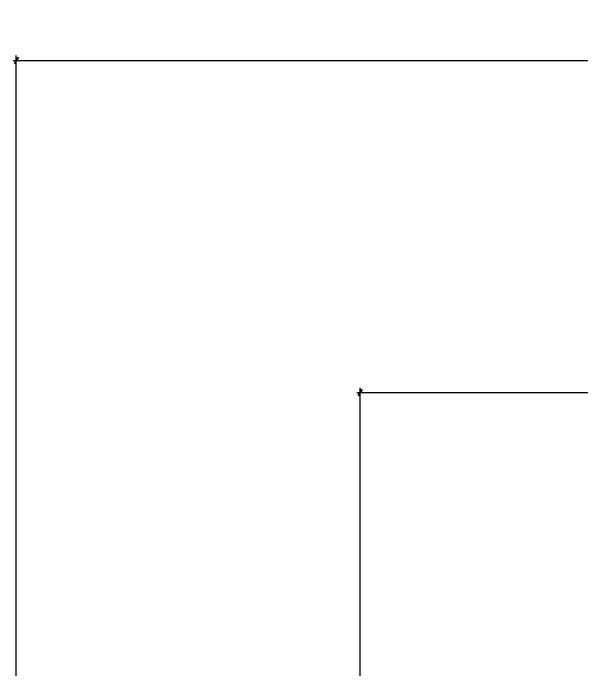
# Model space of a CAD drawing. Header units: millimetres. Extents: x -31264 to 69937, y -40802 to 59035.
# Drawn here: x -15153 to -4267, y 46470 to 59035 of the extents above; entities that cross this region are included whole.
import ezdxf

# ---------------------------------------------------------------- set-up
doc = ezdxf.new("R2010")
doc.units = ezdxf.units.MM
doc.header["$MEASUREMENT"] = 0
doc.layers.add('Dimensioning - General', color=7, linetype='Continuous')
doc.styles.add('GENERATED_STYLE_1', font='arial.ttf')
doc.dimstyles.new('GENERATED_STYLE__2', dxfattribs={"dimtxt": 600, "dimasz": 95, "dimexe": 0.18, "dimexo": 300, "dimgap": 0.09, "dimtad": 1, "dimtih": 1, "dimtoh": 1, "dimdec": 3, "dimlfac": 0.001, "dimzin": 0, "dimdsep": 46, "dimtxsty": 'GENERATED_STYLE_1', "dimblk": 'ARROWHEAD_2', "dimblk1": 'ARROWHEAD_2', "dimblk2": 'ARROWHEAD_2', "dimcen": 0.09, "dimclrd": 256, "dimclre": 256, "dimclrt": 5, "dimadec": 0, "dimazin": 0, "dimtfac": 1, "dimtdec": 4, "dimtmove": 0, "dimatfit": 3, "dimfxl": 0, "dimtolj": 1, "dimtzin": 0, "dimarcsym": 0})

# ---------------------------------------------------------------- blocks, each defined once
blk = doc.blocks.new('*D535')
at = {"layer": 'Dimensioning - General', "color": 161, "linetype": 'Continuous', "lineweight": 25, "true_color": 0x40a5ff}
for p, q in [((-15055, 58190), (-15128, 58065)), ((36733, 58065), (36805, 58190))]:
    blk.add_line(p, q, dxfattribs=at)
at = {"layer": 'Dimensioning - General', "color": 151, "linetype": 'Continuous', "lineweight": 20, "true_color": 0x80c2ff}
for p, q in [((-15091, 28618), (-15091, 58221)), ((36769, 28618), (36769, 58221)), ((-15153, 58127), (-15091, 58127)), ((-15091, 58127), (36769, 58127)), ((36769, 58127), (36830, 58127))]:
    blk.add_line(p, q, dxfattribs=at)
at = {"layer": 'Dimensioning - General', "color": 5, "lineweight": 25, "insert": (9585, 58247), "char_height": 600, "attachment_point": 7, "style": 'GENERATED_STYLE_1'}
blk.add_mtext('\\A1;{\\pql;\\fArial|b0|i0|c0|p34;51.860}', dxfattribs=at)
blk = doc.blocks.new('ARROWHEAD_2')
at = {"color": 0, "linetype": 'Continuous', "lineweight": 0}
for p, q in [((0, 0), (-1, 0)), ((-0.38, -0.66), (0.38, 0.66))]:
    blk.add_line(p, q, dxfattribs=at)
blk = doc.blocks.new('*D536')
at = {"layer": 'Dimensioning - General', "color": 161, "linetype": 'Continuous', "lineweight": 25, "true_color": 0x40a5ff}
for p, q in [((-8464, 51826), (-8536, 51701)), ((31743, 51701), (31815, 51826))]:
    blk.add_line(p, q, dxfattribs=at)
at = {"layer": 'Dimensioning - General', "color": 151, "linetype": 'Continuous', "lineweight": 20, "true_color": 0x80c2ff}
for p, q in [((-8500, 38618), (-8500, 51857)), ((31779, 38618), (31779, 51857)), ((-8561, 51763), (-8500, 51763)), ((-8500, 51763), (31779, 51763)), ((31779, 51763), (31840, 51763))]:
    blk.add_line(p, q, dxfattribs=at)
at = {"layer": 'Dimensioning - General', "color": 5, "lineweight": 25, "insert": (10386, 51883), "char_height": 600, "attachment_point": 7, "style": 'GENERATED_STYLE_1'}
blk.add_mtext('\\A1;{\\pql;\\fArial|b0|i0|c0|p34;40.279}', dxfattribs=at)

msp = doc.modelspace()

# ---------------------------------------------------------------- dimensions: what is measured, and where the dimension line sits
at = {"layer": 'Dimensioning - General', "color": 151, "linetype": 'Continuous', "lineweight": 20, "true_color": 0x80c2ff}
for base, p1, p2, picture, middle in [((36768.6578, 58127.3655), (-15091.4251, 28317.5493), (36768.6578, 28317.5493), '*D535', (10821.8374, 58547.3655)), ((31778.8757, 51763.2732), (-8500, 38317.5493), (31778.8757, 38317.5493), '*D536', (11622.6589, 52183.2732))]:
    dim = msp.add_linear_dim(base=base, p1=p1, p2=p2, dimstyle='GENERATED_STYLE__2', dxfattribs=at)
    dim.commit()
    dim.dimension.update_dxf_attribs({"geometry": picture, "text_midpoint": middle, "dimtype": 160})

doc.saveas('drawing.dxf')
